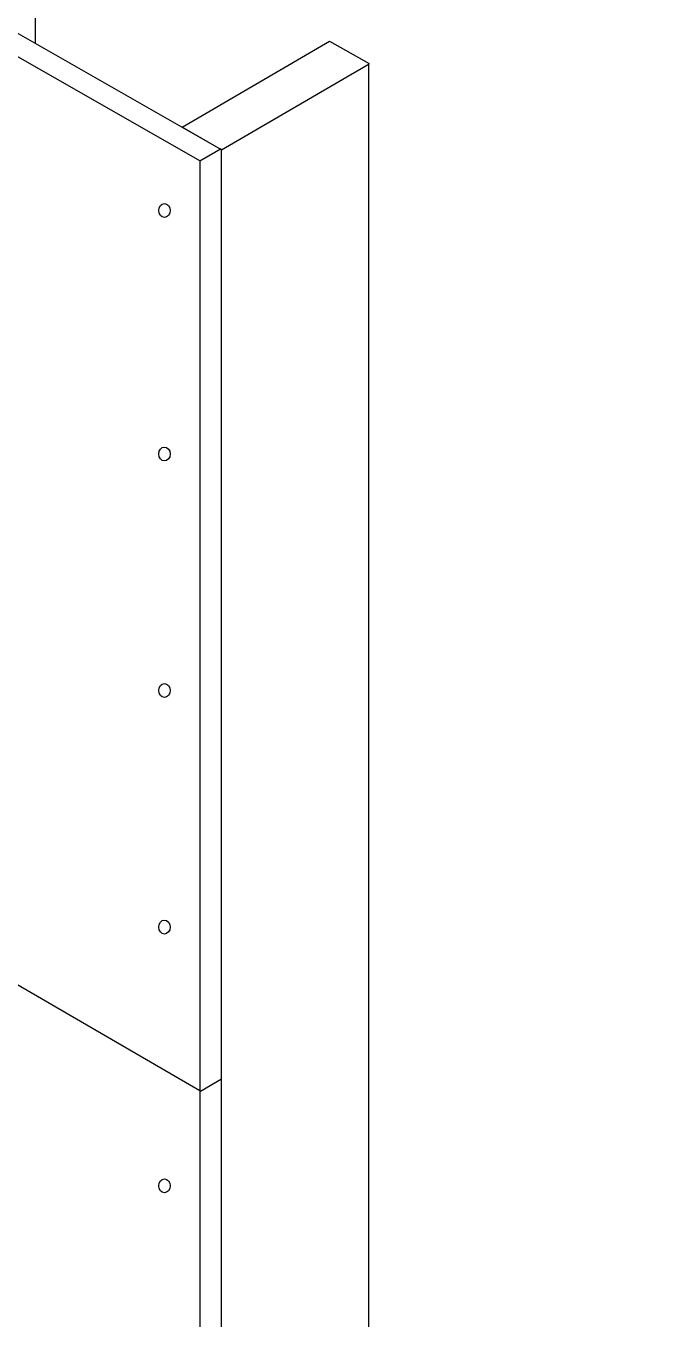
# Model space of a CAD drawing. Extents: x -1392 to 5791, y -3809 to 1722.
# Drawn here: x -181.2 to -35.9, y 1145.5 to 1440.7 of the extents above; entities that cross this region are included whole.
import ezdxf

# ---------------------------------------------------------------- set-up
doc = ezdxf.new("R2010")
doc.units = 0
doc.header["$MEASUREMENT"] = 0
doc.layers.add('G-ANNO-TTLB', color=7, linetype='Continuous', lineweight=0)
doc.layers.add('WALL SCRATCH', color=7, linetype='Continuous', lineweight=0)

msp = doc.modelspace()

# ---------------------------------------------------------------- hatches: boundary and pattern name
at = {"layer": 'G-ANNO-TTLB', "true_color": 0xff00ff, "transparency": 33554687}
h = msp.add_hatch(color=6, dxfattribs=at)
edge = h.paths.add_edge_path()
edge.add_spline(control_points=[(1773.02, -796.5), (1773.02, -796.5), (-1156.5, -796.5), (-1156.5, -796.5), (-1156.5, -796.5), (-1156.5, 1660.5), (-1156.5, 1660.5), (-1156.5, 1660.5), (1773.02, 1660.5), (1773.02, 1660.5), (1773.02, 1660.5), (1773.02, -796.5), (1773.02, -796.5)], knot_values=[0, 0, 0, 0, 1, 1, 1, 2, 2, 2, 3, 3, 3, 4, 4, 4, 4], degree=3, periodic=0)
edge = h.paths.add_edge_path()
edge.add_spline(control_points=[(-1147.5, 1651.5), (-1147.5, 1651.5), (-1147.5, -787.5), (-1147.5, -787.5), (-1147.5, -787.5), (1764.02, -787.5), (1764.02, -787.5), (1764.02, -787.5), (1764.02, 1651.5), (1764.02, 1651.5), (1764.02, 1651.5), (-1147.5, 1651.5), (-1147.5, 1651.5)], knot_values=[0, 0, 0, 0, 1, 1, 1, 2, 2, 2, 3, 3, 3, 4, 4, 4, 4], degree=3, periodic=0)
edge.add_line((-1147.5, 1651.5), (-1147.5, 1651.5))

# ---------------------------------------------------------------- linework, layer by layer
at = {"layer": 'G-ANNO-TTLB'}
for points in [[(1773.02, -796.5), (1773.02, -796.5), (-1156.5, -796.5), (-1156.5, -796.5), (-1156.5, -796.5), (-1156.5, 1660.5), (-1156.5, 1660.5), (-1156.5, 1660.5), (1773.02, 1660.5), (1773.02, 1660.5), (1773.02, 1660.5), (1773.02, -796.5), (1773.02, -796.5)], [(-1147.5, 1651.5), (-1147.5, 1651.5), (-1147.5, -787.5), (-1147.5, -787.5), (-1147.5, -787.5), (1764.02, -787.5), (1764.02, -787.5), (1764.02, -787.5), (1764.02, 1651.5), (1764.02, 1651.5), (1764.02, 1651.5), (-1147.5, 1651.5), (-1147.5, 1651.5)]]:
    msp.add_open_spline(points, degree=3, knots=[0, 0, 0, 0, 1, 1, 1, 2, 2, 2, 3, 3, 3, 4, 4, 4, 4], dxfattribs=at)
at = {"layer": 'WALL SCRATCH', "color": 2, "lineweight": 25, "true_color": 0xffff00}
for p, q in [((-136.5, 1412.42), (-405.29, 1565.9)), ((-141.45, 1409.89), (-410.24, 1563.37)), ((-136.64, 1412.67), (-141.45, 1409.88)), ((-136.5, 988.05), (-136.5, 1412.41)), ((-141.45, 1409.89), (-141.45, 985.52)), ((-183.29, 1221.93), (-141.45, 1197.7)), ((-136.5, 1200.23), (-141.31, 1197.45))]:
    msp.add_line(p, q, dxfattribs=at)
at = {"layer": 'WALL SCRATCH', "color": 33, "lineweight": 25, "true_color": 0xcc9966}
for p, q in [((-179.11, 1475.67), (-179.11, 1436.75)), ((-136.5, 1412.42), (-102.86, 1432.11)), ((-102.88, 1007.62), (-102.88, 1431.98))]:
    msp.add_line(p, q, dxfattribs=at)
msp.add_lwpolyline([(-136.5, 1412.42), (-145.5, 1417.58), (-111.85, 1437.28), (-102.85, 1432.12)], dxfattribs=at)
at = {"layer": 'WALL SCRATCH', "color": 252, "lineweight": 25, "true_color": 0x848484}
for centre in [(-149.56, 1398.58), (-149.56, 1342.99), (-149.56, 1288.99), (-149.56, 1234.99), (-149.56, 1175.9)]:
    msp.add_ellipse(centre, major_axis=(0, 1.59), ratio=0.812499, dxfattribs=at)

doc.saveas('drawing.dxf')
